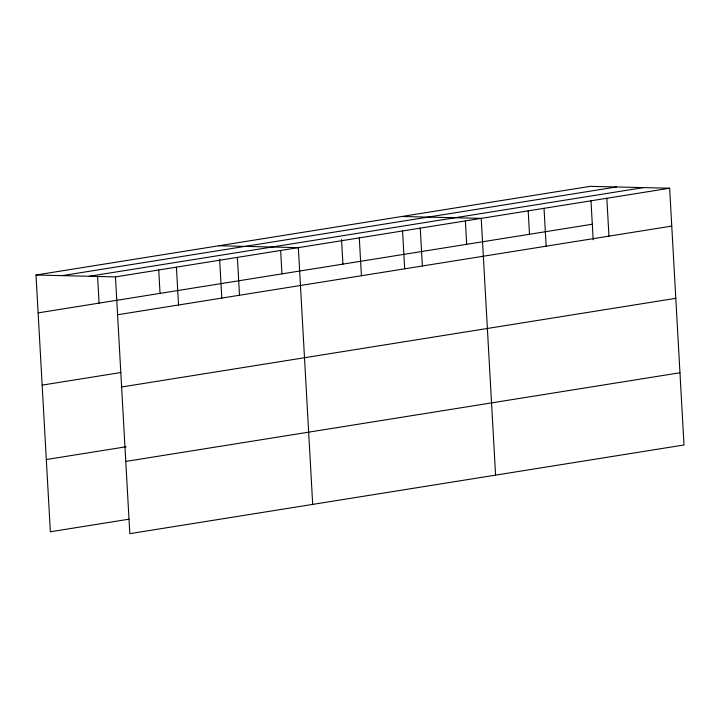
<?xml version="1.0" encoding="UTF-8"?>
<svg xmlns="http://www.w3.org/2000/svg" width="720" height="720" viewBox="0 0 720 720"><rect width="100%" height="100%" fill="white"/><g stroke="black" fill="none" stroke-linecap="round" stroke-linejoin="round"><path stroke-width="1.08" d="M129.051 519.183L50.355 531.774L36 275.013L590.184 186.345L669.645 188.226L684 444.987L129.816 533.655L115.461 276.894L669.645 188.226M62.217 275.634L616.41 186.966M89.235 276.273L643.428 187.605M38.115 312.885L592.299 224.217M117.576 314.757L671.76 226.089M42.156 385.119L120.852 372.528M121.617 386.991L675.801 298.323M46.314 459.54L126.117 446.769M125.775 461.421L679.959 372.753M401.76 216.495L481.221 218.367L495.576 475.128M218.88 245.754L298.341 247.635L312.696 504.396M36 275.013L115.461 276.894M606.834 198.27L608.958 236.142M590.994 200.826L593.172 239.769M544.032 208.323L546.147 246.186M528.192 210.879L529.497 234.261M465.381 220.923L466.686 244.314M420.264 228.123L422.379 265.995M402.57 230.976L404.685 268.812M359.298 237.879L361.422 275.742M341.55 239.616L342.918 264.114M280.647 250.479L281.961 273.87M237.384 257.382L239.499 295.254M219.627 259.119L221.805 298.071M176.418 267.138L178.533 305.001M158.733 269.991L160.038 293.373M97.587 276.399L99.081 303.129"/></g></svg>
